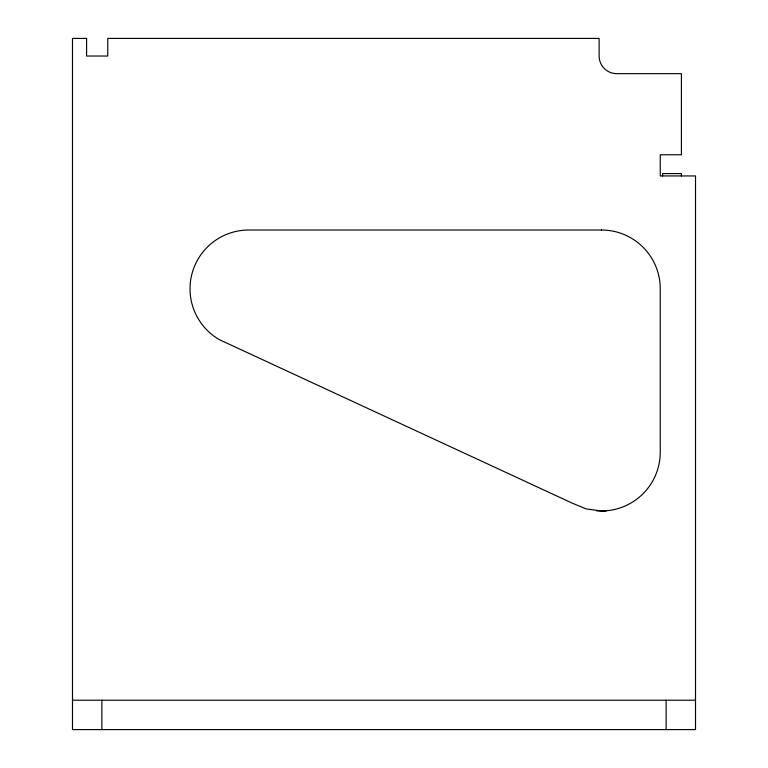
<?xml version="1.0" encoding="UTF-8"?>
<svg xmlns="http://www.w3.org/2000/svg" width="768" height="768" viewBox="0 0 768 768"><rect width="100%" height="100%" fill="white"/><g stroke="black" fill="none" stroke-linecap="round" stroke-linejoin="round"><path stroke-width="1.15" d="M596.678 510.95L606.269 510.95M72.49 700.214L695.51 700.214M681.408 175.987L681.408 173.587L662.592 173.587L662.592 175.987M666.125 700.214L666.125 729.6M101.875 700.214L101.875 729.6M86.592 38.4L72.49 38.4L72.49 729.6L695.51 729.6L695.51 175.939L660.25 175.939L660.25 154.771L681.408 154.771L681.408 73.661L616.752 73.661A17.635 17.635 0 0 1 599.117 56.035L599.117 38.4L107.75 38.4L107.75 56.035L86.592 56.035L86.592 38.4M601.469 230.006L248.813 230.006A58.771 58.771 0 0 0 219.427 339.686L572.083 503.078L586.253 508.954L601.469 510.95A58.771 58.771 0 0 0 660.25 452.179L660.25 288.787A58.771 58.771 0 0 0 601.469 230.006"/></g></svg>
